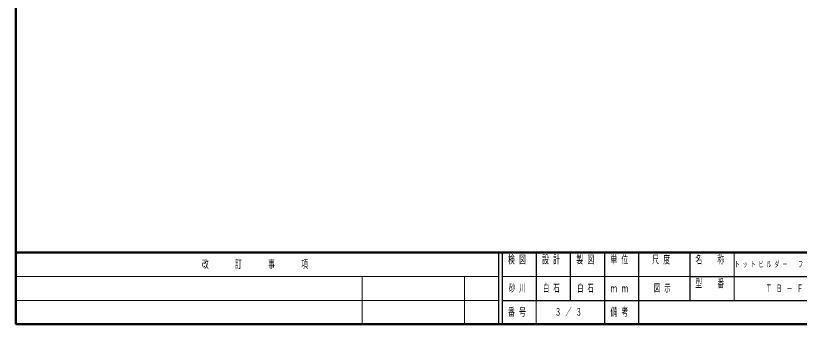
# Model space of a CAD drawing. Units: millimetres on the paper. Extents: x -385 to 0, y -594 to 267.
# Drawn here: x -385 to -155.4, y -594 to -503.6 of the extents above; entities that cross this region are included whole.
import ezdxf

# ---------------------------------------------------------------- set-up
doc = ezdxf.new("R2010")
doc.units = ezdxf.units.MM
doc.layers.add('NAKAMURA図枠', color=7, linetype='Continuous', lineweight=13)
doc.layers.add('図面情報', color=7, linetype='Continuous')
doc.styles.add('ＭＳ ゴシック', font='')
doc.styles.get('ＭＳ ゴシック').set_extended_font_data('MS Gothic')

msp = doc.modelspace()

# ---------------------------------------------------------------- linework, layer by layer
at = {"layer": 'NAKAMURA図枠', "lineweight": 50}
for p, q in [((-385, -327), (-385, -594)), ((-385, -573), (0, -573)), ((-385, -594), (0, -594))]:
    msp.add_line(p, q, dxfattribs=at)
at = {"layer": 'NAKAMURA図枠', "color": 211, "lineweight": 25}
for p, q in [((-243.5, -573), (-243.5, -594)), ((-242.5, -573), (-242.5, -594)), ((-232.5, -573), (-232.5, -587)), ((-222.5, -573), (-222.5, -587)), ((-212.5, -573), (-212.5, -594)), ((-202.5, -573), (-202.5, -587)), ((-187.5, -573), (-187.5, -587)), ((-187.5, -580), (-70, -580)), ((-242.5, -587), (0, -587))]:
    msp.add_line(p, q, dxfattribs=at)
at = {"layer": 'NAKAMURA図枠'}
for p, q in [((-174.5, -573), (-174.5, -587)), ((-385, -580), (-243.5, -580)), ((-283.5, -580), (-283.5, -594)), ((-253.5, -580), (-253.5, -594)), ((-242.5, -580), (-187.5, -580)), ((-385, -587), (-243.5, -587)), ((-232.5, -587), (-232.5, -594))]:
    msp.add_line(p, q, dxfattribs=at)
at = {"layer": 'NAKAMURA図枠', "lineweight": 25}
msp.add_line((-202.5, -587), (-202.5, -594), dxfattribs=at)

# ---------------------------------------------------------------- texts
at = {"layer": 'NAKAMURA図枠', "color": 4, "char_height": 2.346, "style": 'ＭＳ ゴシック'}
for s, insert, attachment_point in [('\\T1.64;\\W0.6;検図', (-237.5, -573.833), 2), ('\\T1.64;\\W0.6;設計', (-227.5, -573.833), 2), ('\\T1.64;\\W0.6;製図', (-217.5, -573.833), 2), ('\\T1.64;\\W0.6;単位', (-207.5, -573.833), 2), ('\\T1.64;\\W0.6;尺度', (-195.25, -573.833), 2), ('\\T1.64;\\W0.6;名\u3000称', (-181, -573.833), 2), ('\\T1.64;\\W0.6;改\u3000\u3000訂\u3000\u3000事\u3000\u3000項', (-314.25, -576.5), 5), ('\\T1.64;\\W0.6;型\u3000番', (-181, -580.833), 2), ('\\T1.64;\\W0.6;ｍｍ', (-207.5, -583.5), 5), ('\\T1.64;\\W0.6;番号', (-237.5, -590.5), 5), ('\\T1.64;\\W0.6;備考', (-207.5, -590.5), 5)]:
    msp.add_mtext(s, dxfattribs=dict(at, insert=insert, attachment_point=attachment_point))
at = {"layer": '図面情報', "attachment_point": 4, "style": 'ＭＳ ゴシック'}
for s, insert, char_height in [('\\T1.64;\\W0.6;トットビルダー\u3000ファンファンパーク', (-174.3, -576.5), 1.686), ('\\T1.64;\\W0.6;砂川', (-240.5, -583.5), 2.199), ('\\T1.64;\\W0.6;白石', (-230.5, -583.5), 2.199), ('\\T1.64;\\W0.6;白石', (-220.5, -583.5), 2.199), ('\\T1.64;\\W0.6;図示', (-198, -583.5), 2.199), ('\\T1.64;\\W0.6;ＴＢ－Ｆ０７１', (-165.25, -583.5), 2.199), ('\\T1.64;\\W0.6;３／３', (-227, -590.5), 2.199)]:
    msp.add_mtext(s, dxfattribs=dict(at, insert=insert, char_height=char_height))

doc.saveas('drawing.dxf')
